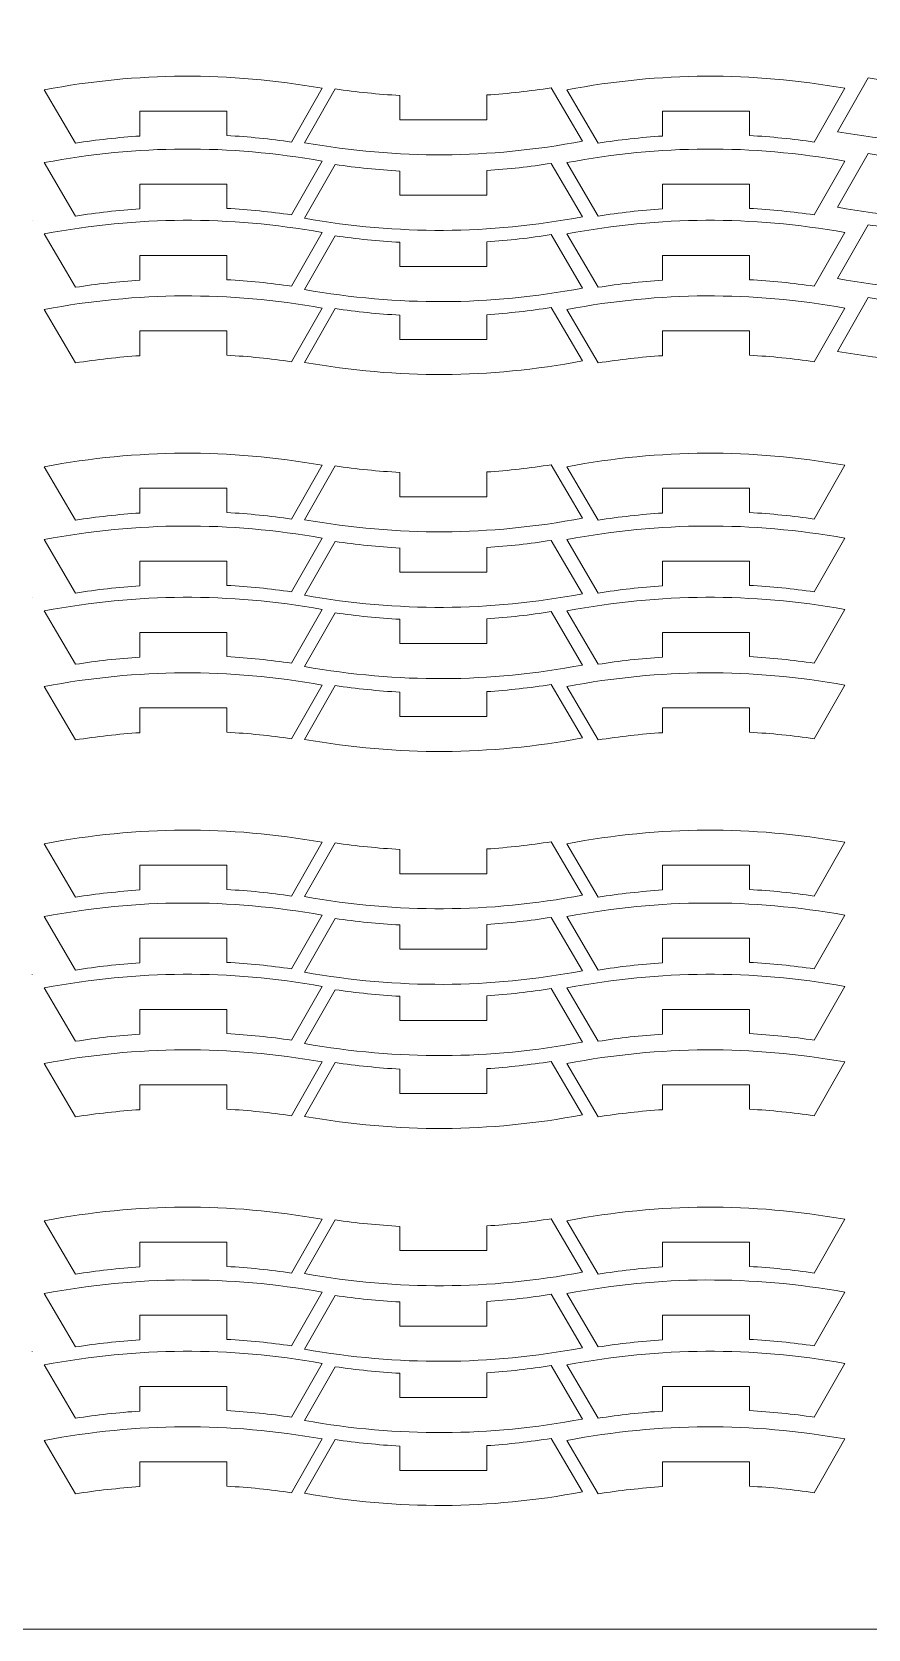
# Model space of a CAD drawing. Header units: centimetres. Extents: x -226 to -75, y 0 to 222.
# Drawn here: x -216.39 to -209.18, y 72.25 to 86.02 of the extents above; entities that cross this region are included whole.
import ezdxf

# ---------------------------------------------------------------- set-up
doc = ezdxf.new("R2010")
doc.units = ezdxf.units.CM
doc.header["$MEASUREMENT"] = 0
doc.layers.add('layer 1', color=7, linetype='Continuous')

msp = doc.modelspace()

# ---------------------------------------------------------------- linework, layer by layer
at = {"layer": 'layer 1', "color": 250, "lineweight": 20}
msp.add_lwpolyline([(-225.83724, 72.24642), (-175.83724, 72.24642), (-175.83724, 102.24642), (-225.83724, 102.24642), (-225.83724, 72.24642)], close=True, dxfattribs=at)
at = {"layer": 'layer 1', "color": 242, "lineweight": 9}
for points in [[(-216.2841, 85.52411), (-215.47317, 85.67605), (-214.69829, 85.6801), (-213.88585, 85.53663)], [(-211.77668, 85.52411), (-210.96575, 85.67605), (-210.19091, 85.6801), (-209.37843, 85.53663)], [(-209.4438, 85.16223), (-209.4438, 85.16223), (-209.17929, 85.62596), (-209.17929, 85.62596)], [(-209.17929, 85.62594), (-208.9938, 85.59874), (-208.80806, 85.57998), (-208.62088, 85.56964)], [(-216.01476, 85.06322), (-216.01476, 85.06322), (-216.28411, 85.52409), (-216.28411, 85.52409)], [(-213.88583, 85.53665), (-213.88583, 85.53665), (-214.15031, 85.07299), (-214.15031, 85.07299)], [(-214.04027, 85.06777), (-214.04027, 85.06777), (-213.77576, 85.5315), (-213.77576, 85.5315)], [(-213.77576, 85.53148), (-213.59027, 85.50428), (-213.40453, 85.48551), (-213.21735, 85.47518)], [(-213.21735, 85.26586), (-213.21735, 85.26586), (-213.21735, 85.4752), (-213.21735, 85.4752)], [(-212.46735, 85.47925), (-212.28087, 85.49153), (-212.09594, 85.5122), (-211.91133, 85.5412)], [(-212.46735, 85.47925), (-212.46735, 85.47925), (-212.46735, 85.26586), (-212.46735, 85.26586)], [(-211.91134, 85.54119), (-211.91134, 85.54119), (-211.642, 85.08033), (-211.642, 85.08033)], [(-211.50735, 85.06322), (-211.50735, 85.06322), (-211.77668, 85.52409), (-211.77668, 85.52409)], [(-209.37842, 85.53665), (-209.37842, 85.53665), (-209.64289, 85.07299), (-209.64289, 85.07299)], [(-215.45876, 85.12516), (-215.45876, 85.12516), (-215.45876, 85.33856), (-215.45876, 85.33856)], [(-215.45876, 85.33855), (-215.45876, 85.33855), (-214.70875, 85.33855), (-214.70875, 85.33855)], [(-214.70876, 85.33855), (-214.70876, 85.33855), (-214.70876, 85.12921), (-214.70876, 85.12921)], [(-210.95134, 85.12516), (-210.95134, 85.12516), (-210.95134, 85.33856), (-210.95134, 85.33856)], [(-210.95134, 85.33855), (-210.95134, 85.33855), (-210.20137, 85.33855), (-210.20137, 85.33855)], [(-210.20138, 85.33855), (-210.20138, 85.33855), (-210.20138, 85.12921), (-210.20138, 85.12921)], [(-212.46735, 85.26586), (-212.46735, 85.26586), (-213.21735, 85.26586), (-213.21735, 85.26586)], [(-207.04554, 85.17484), (-207.85647, 85.0229), (-208.63131, 85.01884), (-209.44379, 85.16225)], [(-216.2841, 84.89586), (-215.47317, 85.04773), (-214.69829, 85.05179), (-213.88585, 84.90838)], [(-215.45876, 85.12516), (-215.6452, 85.11289), (-215.83016, 85.09229), (-216.01477, 85.06322)], [(-214.15031, 85.07301), (-214.3358, 85.1002), (-214.52158, 85.1189), (-214.70876, 85.12924)], [(-211.64201, 85.08031), (-212.45294, 84.92837), (-213.22778, 84.92438), (-214.04026, 85.06778)], [(-211.77668, 84.89586), (-210.96575, 85.04773), (-210.19091, 85.05179), (-209.37843, 84.90838)], [(-210.95134, 85.12516), (-211.13782, 85.11289), (-211.32278, 85.09229), (-211.50736, 85.06322)], [(-209.6429, 85.07301), (-209.82839, 85.1002), (-210.01416, 85.1189), (-210.20138, 85.12924)], [(-216.01476, 84.4349), (-216.01476, 84.4349), (-216.28411, 84.89584), (-216.28411, 84.89584)], [(-213.88583, 84.9084), (-213.88583, 84.9084), (-214.15031, 84.44467), (-214.15031, 84.44467)], [(-214.04027, 84.41589), (-214.04027, 84.41589), (-213.77576, 84.87961), (-213.77576, 84.87961)], [(-213.77576, 84.8796), (-213.59027, 84.8524), (-213.40453, 84.83363), (-213.21735, 84.8233)], [(-212.46735, 84.82737), (-212.28087, 84.83965), (-212.09594, 84.86032), (-211.91133, 84.88939)], [(-211.91134, 84.88938), (-211.91134, 84.88938), (-211.642, 84.42844), (-211.642, 84.42844)], [(-211.50735, 84.4349), (-211.50735, 84.4349), (-211.77668, 84.89584), (-211.77668, 84.89584)], [(-209.37842, 84.9084), (-209.37842, 84.9084), (-209.64289, 84.44467), (-209.64289, 84.44467)], [(-209.4438, 84.51035), (-209.4438, 84.51035), (-209.17929, 84.97408), (-209.17929, 84.97408)], [(-209.17929, 84.97406), (-208.9938, 84.94686), (-208.80806, 84.92817), (-208.62088, 84.91783)], [(-213.21735, 84.61398), (-213.21735, 84.61398), (-213.21735, 84.82332), (-213.21735, 84.82332)], [(-212.46735, 84.82737), (-212.46735, 84.82737), (-212.46735, 84.61397), (-212.46735, 84.61397)], [(-215.45876, 84.49692), (-215.45876, 84.49692), (-215.45876, 84.71031), (-215.45876, 84.71031)], [(-215.45876, 84.71031), (-215.45876, 84.71031), (-214.70875, 84.71031), (-214.70875, 84.71031)], [(-214.70876, 84.71031), (-214.70876, 84.71031), (-214.70876, 84.5009), (-214.70876, 84.5009)], [(-212.46735, 84.61398), (-212.46735, 84.61398), (-213.21735, 84.61398), (-213.21735, 84.61398)], [(-210.95134, 84.49692), (-210.95134, 84.49692), (-210.95134, 84.71031), (-210.95134, 84.71031)], [(-210.95134, 84.71031), (-210.95134, 84.71031), (-210.20137, 84.71031), (-210.20137, 84.71031)], [(-210.20138, 84.71031), (-210.20138, 84.71031), (-210.20138, 84.5009), (-210.20138, 84.5009)], [(-215.45876, 84.49692), (-215.6452, 84.48457), (-215.83016, 84.46397), (-216.01477, 84.4349)], [(-214.15031, 84.44469), (-214.3358, 84.47189), (-214.52158, 84.49066), (-214.70876, 84.50092)], [(-210.95134, 84.49692), (-211.13782, 84.48457), (-211.32278, 84.46397), (-211.50736, 84.4349)], [(-209.6429, 84.44469), (-209.82839, 84.47189), (-210.01416, 84.49066), (-210.20138, 84.50092)], [(-207.04554, 84.52296), (-207.85647, 84.37102), (-208.63131, 84.36696), (-209.44379, 84.51037)], [(-216.2841, 84.28098), (-215.47317, 84.43285), (-214.69829, 84.43691), (-213.88585, 84.2935)], [(-211.64201, 84.42843), (-212.45294, 84.27656), (-213.22778, 84.2725), (-214.04026, 84.4159)], [(-211.77668, 84.28098), (-210.96575, 84.43285), (-210.19091, 84.43691), (-209.37843, 84.2935)], [(-209.4438, 83.89547), (-209.4438, 83.89547), (-209.17929, 84.3592), (-209.17929, 84.3592)], [(-209.17929, 84.35918), (-208.9938, 84.33198), (-208.80806, 84.31328), (-208.62088, 84.30295)], [(-216.01476, 83.82002), (-216.01476, 83.82002), (-216.28411, 84.28096), (-216.28411, 84.28096)], [(-213.88583, 84.29352), (-213.88583, 84.29352), (-214.15031, 83.82979), (-214.15031, 83.82979)], [(-214.04027, 83.80101), (-214.04027, 83.80101), (-213.77576, 84.26474), (-213.77576, 84.26474)], [(-213.77576, 84.26472), (-213.59027, 84.23752), (-213.40453, 84.21875), (-213.21735, 84.20841)], [(-213.21735, 83.9991), (-213.21735, 83.9991), (-213.21735, 84.20844), (-213.21735, 84.20844)], [(-212.46735, 84.21249), (-212.28087, 84.22477), (-212.09594, 84.24544), (-211.91133, 84.27444)], [(-212.46735, 84.21249), (-212.46735, 84.21249), (-212.46735, 83.99909), (-212.46735, 83.99909)], [(-211.91134, 84.27443), (-211.91134, 84.27443), (-211.642, 83.81356), (-211.642, 83.81356)], [(-211.50735, 83.82002), (-211.50735, 83.82002), (-211.77668, 84.28096), (-211.77668, 84.28096)], [(-209.37842, 84.29352), (-209.37842, 84.29352), (-209.64289, 83.82979), (-209.64289, 83.82979)], [(-215.45876, 83.88203), (-215.45876, 83.88203), (-215.45876, 84.09543), (-215.45876, 84.09543)], [(-215.45876, 84.09543), (-215.45876, 84.09543), (-214.70875, 84.09543), (-214.70875, 84.09543)], [(-214.70876, 84.09543), (-214.70876, 84.09543), (-214.70876, 83.88602), (-214.70876, 83.88602)], [(-210.95134, 83.88203), (-210.95134, 83.88203), (-210.95134, 84.09543), (-210.95134, 84.09543)], [(-210.95134, 84.09543), (-210.95134, 84.09543), (-210.20137, 84.09543), (-210.20137, 84.09543)], [(-210.20138, 84.09543), (-210.20138, 84.09543), (-210.20138, 83.88602), (-210.20138, 83.88602)], [(-212.46735, 83.9991), (-212.46735, 83.9991), (-213.21735, 83.9991), (-213.21735, 83.9991)], [(-207.04554, 83.90808), (-207.85647, 83.75614), (-208.63131, 83.75208), (-209.44379, 83.89549)], [(-216.2841, 83.6291), (-215.47317, 83.78097), (-214.69829, 83.78502), (-213.88585, 83.64162)], [(-215.45876, 83.88203), (-215.6452, 83.86976), (-215.83016, 83.84909), (-216.01477, 83.82002)], [(-214.15031, 83.82981), (-214.3358, 83.85701), (-214.52158, 83.87578), (-214.70876, 83.88604)], [(-211.64201, 83.81355), (-212.45294, 83.66168), (-213.22778, 83.65762), (-214.04026, 83.80102)], [(-211.77668, 83.6291), (-210.96575, 83.78097), (-210.19091, 83.78502), (-209.37843, 83.64162)], [(-210.95134, 83.88203), (-211.13782, 83.86976), (-211.32278, 83.84909), (-211.50736, 83.82002)], [(-209.6429, 83.82981), (-209.82839, 83.85701), (-210.01416, 83.87578), (-210.20138, 83.88604)], [(-216.01476, 83.16814), (-216.01476, 83.16814), (-216.28411, 83.62908), (-216.28411, 83.62908)], [(-213.88583, 83.64164), (-213.88583, 83.64164), (-214.15031, 83.17791), (-214.15031, 83.17791)], [(-214.04027, 83.17269), (-214.04027, 83.17269), (-213.77576, 83.63642), (-213.77576, 83.63642)], [(-213.77576, 83.6364), (-213.59027, 83.6092), (-213.40453, 83.5905), (-213.21735, 83.58017)], [(-212.46735, 83.58417), (-212.28087, 83.59652), (-212.09594, 83.61712), (-211.91133, 83.64619)], [(-211.91134, 83.64619), (-211.91134, 83.64619), (-211.642, 83.18532), (-211.642, 83.18532)], [(-211.50735, 83.16814), (-211.50735, 83.16814), (-211.77668, 83.62908), (-211.77668, 83.62908)], [(-209.37842, 83.64164), (-209.37842, 83.64164), (-209.64289, 83.17791), (-209.64289, 83.17791)], [(-209.4438, 83.26722), (-209.4438, 83.26722), (-209.17929, 83.73095), (-209.17929, 83.73095)], [(-209.17929, 83.73093), (-208.9938, 83.70373), (-208.80806, 83.68497), (-208.62088, 83.67463)], [(-213.21735, 83.37085), (-213.21735, 83.37085), (-213.21735, 83.58019), (-213.21735, 83.58019)], [(-212.46735, 83.58417), (-212.46735, 83.58417), (-212.46735, 83.37085), (-212.46735, 83.37085)], [(-215.45876, 83.23015), (-215.45876, 83.23015), (-215.45876, 83.44355), (-215.45876, 83.44355)], [(-215.45876, 83.44354), (-215.45876, 83.44354), (-214.70875, 83.44354), (-214.70875, 83.44354)], [(-214.70876, 83.44354), (-214.70876, 83.44354), (-214.70876, 83.2342), (-214.70876, 83.2342)], [(-212.46735, 83.37085), (-212.46735, 83.37085), (-213.21735, 83.37085), (-213.21735, 83.37085)], [(-210.95134, 83.23015), (-210.95134, 83.23015), (-210.95134, 83.44355), (-210.95134, 83.44355)], [(-210.95134, 83.44354), (-210.95134, 83.44354), (-210.20137, 83.44354), (-210.20137, 83.44354)], [(-210.20138, 83.44354), (-210.20138, 83.44354), (-210.20138, 83.2342), (-210.20138, 83.2342)], [(-215.45876, 83.23015), (-215.6452, 83.21788), (-215.83016, 83.19721), (-216.01477, 83.16814)], [(-214.15031, 83.17793), (-214.3358, 83.20513), (-214.52158, 83.2239), (-214.70876, 83.23423)], [(-210.95134, 83.23015), (-211.13782, 83.21788), (-211.32278, 83.19721), (-211.50736, 83.16814)], [(-209.6429, 83.17793), (-209.82839, 83.20513), (-210.01416, 83.2239), (-210.20138, 83.23423)], [(-207.04554, 83.27977), (-207.85647, 83.12782), (-208.63131, 83.12384), (-209.44379, 83.26724)], [(-211.64201, 83.1853), (-212.45294, 83.03336), (-213.22778, 83.0293), (-214.04026, 83.1727)], [(-216.2841, 82.27228), (-215.47317, 82.42415), (-214.69829, 82.42821), (-213.88585, 82.28481)], [(-211.77668, 82.27228), (-210.96575, 82.42415), (-210.19091, 82.42821), (-209.37843, 82.28481)], [(-216.01476, 81.81133), (-216.01476, 81.81133), (-216.28411, 82.27227), (-216.28411, 82.27227)], [(-213.88583, 82.28482), (-213.88583, 82.28482), (-214.15031, 81.82109), (-214.15031, 81.82109)], [(-214.04027, 81.81588), (-214.04027, 81.81588), (-213.77576, 82.2796), (-213.77576, 82.2796)], [(-213.77576, 82.27958), (-213.59027, 82.25239), (-213.40453, 82.23362), (-213.21735, 82.22328)], [(-212.46735, 82.22736), (-212.28087, 82.23963), (-212.09594, 82.2603), (-211.91133, 82.28937)], [(-211.91134, 82.28937), (-211.91134, 82.28937), (-211.642, 81.8285), (-211.642, 81.8285)], [(-211.50735, 81.81133), (-211.50735, 81.81133), (-211.77668, 82.27227), (-211.77668, 82.27227)], [(-209.37842, 82.28482), (-209.37842, 82.28482), (-209.64289, 81.82109), (-209.64289, 81.82109)], [(-213.21735, 82.01397), (-213.21735, 82.01397), (-213.21735, 82.22331), (-213.21735, 82.22331)], [(-212.46735, 82.22736), (-212.46735, 82.22736), (-212.46735, 82.01396), (-212.46735, 82.01396)], [(-215.45876, 81.87334), (-215.45876, 81.87334), (-215.45876, 82.08673), (-215.45876, 82.08673)], [(-215.45876, 82.08673), (-215.45876, 82.08673), (-214.70875, 82.08673), (-214.70875, 82.08673)], [(-214.70876, 82.08673), (-214.70876, 82.08673), (-214.70876, 81.87732), (-214.70876, 81.87732)], [(-212.46735, 82.01397), (-212.46735, 82.01397), (-213.21735, 82.01397), (-213.21735, 82.01397)], [(-210.95134, 81.87334), (-210.95134, 81.87334), (-210.95134, 82.08673), (-210.95134, 82.08673)], [(-210.95134, 82.08673), (-210.95134, 82.08673), (-210.20137, 82.08673), (-210.20137, 82.08673)], [(-210.20138, 82.08673), (-210.20138, 82.08673), (-210.20138, 81.87732), (-210.20138, 81.87732)], [(-215.45876, 81.87334), (-215.6452, 81.86099), (-215.83016, 81.84039), (-216.01477, 81.81132)], [(-214.15031, 81.82111), (-214.3358, 81.84831), (-214.52158, 81.86701), (-214.70876, 81.87734)], [(-210.95134, 81.87334), (-211.13782, 81.86099), (-211.32278, 81.84039), (-211.50736, 81.81132)], [(-209.6429, 81.82111), (-209.82839, 81.84831), (-210.01416, 81.86701), (-210.20138, 81.87734)], [(-216.2841, 81.64396), (-215.47317, 81.7959), (-214.69829, 81.79996), (-213.88585, 81.65649)], [(-211.64201, 81.82848), (-212.45294, 81.67654), (-213.22778, 81.67249), (-214.04026, 81.81589)], [(-211.77668, 81.64396), (-210.96575, 81.7959), (-210.19091, 81.79996), (-209.37843, 81.65649)], [(-216.01476, 81.18308), (-216.01476, 81.18308), (-216.28411, 81.64395), (-216.28411, 81.64395)], [(-213.88583, 81.6565), (-213.88583, 81.6565), (-214.15031, 81.19278), (-214.15031, 81.19278)], [(-214.04027, 81.164), (-214.04027, 81.164), (-213.77576, 81.62772), (-213.77576, 81.62772)], [(-213.77576, 81.6277), (-213.59027, 81.6005), (-213.40453, 81.58181), (-213.21735, 81.57147)], [(-213.21735, 81.36209), (-213.21735, 81.36209), (-213.21735, 81.5715), (-213.21735, 81.5715)], [(-212.46735, 81.57548), (-212.28087, 81.58782), (-212.09594, 81.60842), (-211.91133, 81.63749)], [(-212.46735, 81.57548), (-212.46735, 81.57548), (-212.46735, 81.36208), (-212.46735, 81.36208)], [(-211.91134, 81.63749), (-211.91134, 81.63749), (-211.642, 81.17662), (-211.642, 81.17662)], [(-211.50735, 81.18308), (-211.50735, 81.18308), (-211.77668, 81.64395), (-211.77668, 81.64395)], [(-209.37842, 81.6565), (-209.37842, 81.6565), (-209.64289, 81.19278), (-209.64289, 81.19278)], [(-215.45876, 81.24509), (-215.45876, 81.24509), (-215.45876, 81.45842), (-215.45876, 81.45842)], [(-215.45876, 81.45841), (-215.45876, 81.45841), (-214.70875, 81.45841), (-214.70875, 81.45841)], [(-214.70876, 81.45841), (-214.70876, 81.45841), (-214.70876, 81.24907), (-214.70876, 81.24907)], [(-210.95134, 81.24509), (-210.95134, 81.24509), (-210.95134, 81.45842), (-210.95134, 81.45842)], [(-210.95134, 81.45841), (-210.95134, 81.45841), (-210.20137, 81.45841), (-210.20137, 81.45841)], [(-210.20138, 81.45841), (-210.20138, 81.45841), (-210.20138, 81.24907), (-210.20138, 81.24907)], [(-212.46735, 81.36209), (-212.46735, 81.36209), (-213.21735, 81.36209), (-213.21735, 81.36209)], [(-216.2841, 81.02908), (-215.47317, 81.18102), (-214.69829, 81.18501), (-213.88585, 81.04161)], [(-215.45876, 81.24509), (-215.6452, 81.23274), (-215.83016, 81.21214), (-216.01477, 81.18307)], [(-214.15031, 81.1928), (-214.3358, 81.22007), (-214.52158, 81.23876), (-214.70876, 81.2491)], [(-211.64201, 81.1766), (-212.45294, 81.02466), (-213.22778, 81.02061), (-214.04026, 81.16401)], [(-211.77668, 81.02908), (-210.96575, 81.18102), (-210.19091, 81.18501), (-209.37843, 81.04161)], [(-210.95134, 81.24509), (-211.13782, 81.23274), (-211.32278, 81.21214), (-211.50736, 81.18307)], [(-209.6429, 81.1928), (-209.82839, 81.22007), (-210.01416, 81.23876), (-210.20138, 81.2491)], [(-216.01476, 80.5682), (-216.01476, 80.5682), (-216.28411, 81.02907), (-216.28411, 81.02907)], [(-213.88583, 81.04162), (-213.88583, 81.04162), (-214.15031, 80.5779), (-214.15031, 80.5779)], [(-214.04027, 80.54911), (-214.04027, 80.54911), (-213.77576, 81.01284), (-213.77576, 81.01284)], [(-213.77576, 81.01282), (-213.59027, 80.98562), (-213.40453, 80.96693), (-213.21735, 80.95659)], [(-212.46735, 80.96059), (-212.28087, 80.97294), (-212.09594, 80.99354), (-211.91133, 81.02261)], [(-211.91134, 81.02261), (-211.91134, 81.02261), (-211.642, 80.56174), (-211.642, 80.56174)], [(-211.50735, 80.5682), (-211.50735, 80.5682), (-211.77668, 81.02907), (-211.77668, 81.02907)], [(-209.37842, 81.04162), (-209.37842, 81.04162), (-209.64289, 80.5779), (-209.64289, 80.5779)], [(-213.21735, 80.74721), (-213.21735, 80.74721), (-213.21735, 80.95661), (-213.21735, 80.95661)], [(-212.46735, 80.96059), (-212.46735, 80.96059), (-212.46735, 80.7472), (-212.46735, 80.7472)], [(-215.45876, 80.63014), (-215.45876, 80.63014), (-215.45876, 80.84354), (-215.45876, 80.84354)], [(-215.45876, 80.84353), (-215.45876, 80.84353), (-214.70875, 80.84353), (-214.70875, 80.84353)], [(-214.70876, 80.84353), (-214.70876, 80.84353), (-214.70876, 80.63419), (-214.70876, 80.63419)], [(-212.46735, 80.74721), (-212.46735, 80.74721), (-213.21735, 80.74721), (-213.21735, 80.74721)], [(-210.95134, 80.63014), (-210.95134, 80.63014), (-210.95134, 80.84354), (-210.95134, 80.84354)], [(-210.95134, 80.84353), (-210.95134, 80.84353), (-210.20137, 80.84353), (-210.20137, 80.84353)], [(-210.20138, 80.84353), (-210.20138, 80.84353), (-210.20138, 80.63419), (-210.20138, 80.63419)], [(-215.45876, 80.63014), (-215.6452, 80.61786), (-215.83016, 80.59719), (-216.01477, 80.56819)], [(-214.15031, 80.57791), (-214.3358, 80.60511), (-214.52158, 80.62388), (-214.70876, 80.63422)], [(-210.95134, 80.63014), (-211.13782, 80.61786), (-211.32278, 80.59719), (-211.50736, 80.56819)], [(-209.6429, 80.57791), (-209.82839, 80.60511), (-210.01416, 80.62388), (-210.20138, 80.63422)], [(-216.2841, 80.3772), (-215.47317, 80.52914), (-214.69829, 80.5332), (-213.88585, 80.38973)], [(-211.64201, 80.56172), (-212.45294, 80.40978), (-213.22778, 80.40572), (-214.04026, 80.54913)], [(-211.77668, 80.3772), (-210.96575, 80.52914), (-210.19091, 80.5332), (-209.37843, 80.38973)], [(-216.01476, 79.91632), (-216.01476, 79.91632), (-216.28411, 80.37719), (-216.28411, 80.37719)], [(-213.88583, 80.38974), (-213.88583, 80.38974), (-214.15031, 79.92609), (-214.15031, 79.92609)], [(-214.04027, 79.92087), (-214.04027, 79.92087), (-213.77576, 80.38459), (-213.77576, 80.38459)], [(-213.77576, 80.38457), (-213.59027, 80.35738), (-213.40453, 80.33861), (-213.21735, 80.32827)], [(-213.21735, 80.11896), (-213.21735, 80.11896), (-213.21735, 80.3283), (-213.21735, 80.3283)], [(-212.46735, 80.33235), (-212.28087, 80.34462), (-212.09594, 80.3653), (-211.91133, 80.39429)], [(-212.46735, 80.33235), (-212.46735, 80.33235), (-212.46735, 80.11895), (-212.46735, 80.11895)], [(-211.91134, 80.39429), (-211.91134, 80.39429), (-211.642, 79.93342), (-211.642, 79.93342)], [(-211.50735, 79.91632), (-211.50735, 79.91632), (-211.77668, 80.37719), (-211.77668, 80.37719)], [(-209.37842, 80.38974), (-209.37842, 80.38974), (-209.64289, 79.92609), (-209.64289, 79.92609)], [(-215.45876, 79.97833), (-215.45876, 79.97833), (-215.45876, 80.19165), (-215.45876, 80.19165)], [(-215.45876, 80.19165), (-215.45876, 80.19165), (-214.70875, 80.19165), (-214.70875, 80.19165)], [(-214.70876, 80.19165), (-214.70876, 80.19165), (-214.70876, 79.98231), (-214.70876, 79.98231)], [(-210.95134, 79.97833), (-210.95134, 79.97833), (-210.95134, 80.19165), (-210.95134, 80.19165)], [(-210.95134, 80.19165), (-210.95134, 80.19165), (-210.20137, 80.19165), (-210.20137, 80.19165)], [(-210.20138, 80.19165), (-210.20138, 80.19165), (-210.20138, 79.98231), (-210.20138, 79.98231)], [(-212.46735, 80.11896), (-212.46735, 80.11896), (-213.21735, 80.11896), (-213.21735, 80.11896)], [(-215.45876, 79.97833), (-215.6452, 79.96598), (-215.83016, 79.94538), (-216.01477, 79.91631)], [(-214.15031, 79.9261), (-214.3358, 79.9533), (-214.52158, 79.972), (-214.70876, 79.98233)], [(-211.64201, 79.9334), (-212.45294, 79.78146), (-213.22778, 79.77748), (-214.04026, 79.92088)], [(-210.95134, 79.97833), (-211.13782, 79.96598), (-211.32278, 79.94538), (-211.50736, 79.91631)], [(-209.6429, 79.9261), (-209.82839, 79.9533), (-210.01416, 79.972), (-210.20138, 79.98233)], [(-216.2841, 79.02045), (-215.47317, 79.17232), (-214.69829, 79.17638), (-213.88585, 79.03298)], [(-211.77668, 79.02045), (-210.96575, 79.17232), (-210.19091, 79.17638), (-209.37843, 79.03298)], [(-216.01476, 78.5595), (-216.01476, 78.5595), (-216.28411, 79.02044), (-216.28411, 79.02044)], [(-213.88583, 79.033), (-213.88583, 79.033), (-214.15031, 78.56927), (-214.15031, 78.56927)], [(-214.04027, 78.56405), (-214.04027, 78.56405), (-213.77576, 79.02777), (-213.77576, 79.02777)], [(-213.77576, 79.02776), (-213.59027, 79.00056), (-213.40453, 78.98179), (-213.21735, 78.97146)], [(-213.21735, 78.76214), (-213.21735, 78.76214), (-213.21735, 78.97148), (-213.21735, 78.97148)], [(-212.46735, 78.97553), (-212.28087, 78.98781), (-212.09594, 79.00848), (-211.91133, 79.03755)], [(-212.46735, 78.97553), (-212.46735, 78.97553), (-212.46735, 78.76214), (-212.46735, 78.76214)], [(-211.91134, 79.03754), (-211.91134, 79.03754), (-211.642, 78.57667), (-211.642, 78.57667)], [(-211.50735, 78.5595), (-211.50735, 78.5595), (-211.77668, 79.02044), (-211.77668, 79.02044)], [(-209.37842, 79.033), (-209.37842, 79.033), (-209.64289, 78.56927), (-209.64289, 78.56927)], [(-215.45876, 78.62151), (-215.45876, 78.62151), (-215.45876, 78.83491), (-215.45876, 78.83491)], [(-215.45876, 78.8349), (-215.45876, 78.8349), (-214.70875, 78.8349), (-214.70875, 78.8349)], [(-214.70876, 78.8349), (-214.70876, 78.8349), (-214.70876, 78.62549), (-214.70876, 78.62549)], [(-210.95134, 78.62151), (-210.95134, 78.62151), (-210.95134, 78.83491), (-210.95134, 78.83491)], [(-210.95134, 78.8349), (-210.95134, 78.8349), (-210.20137, 78.8349), (-210.20137, 78.8349)], [(-210.20138, 78.8349), (-210.20138, 78.8349), (-210.20138, 78.62549), (-210.20138, 78.62549)], [(-212.46735, 78.76214), (-212.46735, 78.76214), (-213.21735, 78.76214), (-213.21735, 78.76214)], [(-216.2841, 78.39214), (-215.47317, 78.54408), (-214.69829, 78.54814), (-213.88585, 78.40466)], [(-215.45876, 78.62151), (-215.6452, 78.60916), (-215.83016, 78.58856), (-216.01477, 78.55949)], [(-214.15031, 78.56929), (-214.3358, 78.59649), (-214.52158, 78.61518), (-214.70876, 78.62552)], [(-211.64201, 78.57666), (-212.45294, 78.42472), (-213.22778, 78.42066), (-214.04026, 78.56407)], [(-211.77668, 78.39214), (-210.96575, 78.54408), (-210.19091, 78.54814), (-209.37843, 78.40466)], [(-210.95134, 78.62151), (-211.13782, 78.60916), (-211.32278, 78.58856), (-211.50736, 78.55949)], [(-209.6429, 78.56929), (-209.82839, 78.59649), (-210.01416, 78.61518), (-210.20138, 78.62552)], [(-216.01476, 77.93125), (-216.01476, 77.93125), (-216.28411, 78.39212), (-216.28411, 78.39212)], [(-213.88583, 78.40468), (-213.88583, 78.40468), (-214.15031, 77.94095), (-214.15031, 77.94095)], [(-211.50735, 77.93125), (-211.50735, 77.93125), (-211.77668, 78.39212), (-211.77668, 78.39212)], [(-209.37842, 78.40468), (-209.37842, 78.40468), (-209.64289, 77.94095), (-209.64289, 77.94095)], [(-214.04027, 77.91217), (-214.04027, 77.91217), (-213.77576, 78.37589), (-213.77576, 78.37589)], [(-213.77576, 78.37588), (-213.59027, 78.34868), (-213.40453, 78.32998), (-213.21735, 78.31965)], [(-213.21735, 78.11026), (-213.21735, 78.11026), (-213.21735, 78.31967), (-213.21735, 78.31967)], [(-212.46735, 78.32365), (-212.28087, 78.336), (-212.09594, 78.3566), (-211.91133, 78.38567)], [(-212.46735, 78.32365), (-212.46735, 78.32365), (-212.46735, 78.11026), (-212.46735, 78.11026)], [(-211.91134, 78.38566), (-211.91134, 78.38566), (-211.642, 77.92479), (-211.642, 77.92479)], [(-215.45876, 77.99327), (-215.45876, 77.99327), (-215.45876, 78.20659), (-215.45876, 78.20659)], [(-215.45876, 78.20658), (-215.45876, 78.20658), (-214.70875, 78.20658), (-214.70875, 78.20658)], [(-214.70876, 78.20658), (-214.70876, 78.20658), (-214.70876, 77.99725), (-214.70876, 77.99725)], [(-210.95134, 77.99327), (-210.95134, 77.99327), (-210.95134, 78.20659), (-210.95134, 78.20659)], [(-210.95134, 78.20658), (-210.95134, 78.20658), (-210.20137, 78.20658), (-210.20137, 78.20658)], [(-210.20138, 78.20658), (-210.20138, 78.20658), (-210.20138, 77.99725), (-210.20138, 77.99725)], [(-215.45876, 77.99327), (-215.6452, 77.98092), (-215.83016, 77.96032), (-216.01477, 77.93125)], [(-214.15031, 77.94097), (-214.3358, 77.96824), (-214.52158, 77.98693), (-214.70876, 77.99727)], [(-212.46735, 78.11026), (-212.46735, 78.11026), (-213.21735, 78.11026), (-213.21735, 78.11026)], [(-210.95134, 77.99327), (-211.13782, 77.98092), (-211.32278, 77.96032), (-211.50736, 77.93125)], [(-209.6429, 77.94097), (-209.82839, 77.96824), (-210.01416, 77.98693), (-210.20138, 77.99727)], [(-216.2841, 77.77726), (-215.47317, 77.9292), (-214.69829, 77.93319), (-213.88585, 77.78978)], [(-211.64201, 77.92478), (-212.45294, 77.77283), (-213.22778, 77.76878), (-214.04026, 77.91218)], [(-211.77668, 77.77726), (-210.96575, 77.9292), (-210.19091, 77.93319), (-209.37843, 77.78978)], [(-216.01476, 77.31637), (-216.01476, 77.31637), (-216.28411, 77.77724), (-216.28411, 77.77724)], [(-213.88583, 77.7898), (-213.88583, 77.7898), (-214.15031, 77.32607), (-214.15031, 77.32607)], [(-214.04027, 77.29729), (-214.04027, 77.29729), (-213.77576, 77.76101), (-213.77576, 77.76101)], [(-213.77576, 77.761), (-213.59027, 77.7338), (-213.40453, 77.7151), (-213.21735, 77.70477)], [(-213.21735, 77.49538), (-213.21735, 77.49538), (-213.21735, 77.70479), (-213.21735, 77.70479)], [(-212.46735, 77.70877), (-212.28087, 77.72112), (-212.09594, 77.74172), (-211.91133, 77.77079)], [(-212.46735, 77.70877), (-212.46735, 77.70877), (-212.46735, 77.49537), (-212.46735, 77.49537)], [(-211.91134, 77.77078), (-211.91134, 77.77078), (-211.642, 77.30991), (-211.642, 77.30991)], [(-211.50735, 77.31637), (-211.50735, 77.31637), (-211.77668, 77.77724), (-211.77668, 77.77724)], [(-209.37842, 77.7898), (-209.37842, 77.7898), (-209.64289, 77.32607), (-209.64289, 77.32607)], [(-215.45876, 77.37832), (-215.45876, 77.37832), (-215.45876, 77.59171), (-215.45876, 77.59171)], [(-215.45876, 77.5917), (-215.45876, 77.5917), (-214.70875, 77.5917), (-214.70875, 77.5917)], [(-214.70876, 77.5917), (-214.70876, 77.5917), (-214.70876, 77.38237), (-214.70876, 77.38237)], [(-210.95134, 77.37832), (-210.95134, 77.37832), (-210.95134, 77.59171), (-210.95134, 77.59171)], [(-210.95134, 77.5917), (-210.95134, 77.5917), (-210.20137, 77.5917), (-210.20137, 77.5917)], [(-210.20138, 77.5917), (-210.20138, 77.5917), (-210.20138, 77.38237), (-210.20138, 77.38237)], [(-212.46735, 77.49538), (-212.46735, 77.49538), (-213.21735, 77.49538), (-213.21735, 77.49538)], [(-215.45876, 77.37832), (-215.6452, 77.36604), (-215.83016, 77.34537), (-216.01477, 77.31637)], [(-214.15031, 77.32609), (-214.3358, 77.35329), (-214.52158, 77.37205), (-214.70876, 77.38239)], [(-211.64201, 77.3099), (-212.45294, 77.15796), (-213.22778, 77.1539), (-214.04026, 77.2973)], [(-210.95134, 77.37832), (-211.13782, 77.36604), (-211.32278, 77.34537), (-211.50736, 77.31637)], [(-209.6429, 77.32609), (-209.82839, 77.35329), (-210.01416, 77.37205), (-210.20138, 77.38239)], [(-216.2841, 77.12538), (-215.47317, 77.27732), (-214.69829, 77.28138), (-213.88585, 77.1379)], [(-211.77668, 77.12538), (-210.96575, 77.27732), (-210.19091, 77.28138), (-209.37843, 77.1379)], [(-216.01476, 76.66449), (-216.01476, 76.66449), (-216.28411, 77.12536), (-216.28411, 77.12536)], [(-213.88583, 77.13792), (-213.88583, 77.13792), (-214.15031, 76.67426), (-214.15031, 76.67426)], [(-214.04027, 76.66904), (-214.04027, 76.66904), (-213.77576, 77.13276), (-213.77576, 77.13276)], [(-213.77576, 77.13275), (-213.59027, 77.10555), (-213.40453, 77.08678), (-213.21735, 77.07645)], [(-213.21735, 76.86713), (-213.21735, 76.86713), (-213.21735, 77.07647), (-213.21735, 77.07647)], [(-212.46735, 77.08052), (-212.28087, 77.0928), (-212.09594, 77.11347), (-211.91133, 77.14247)], [(-212.46735, 77.08052), (-212.46735, 77.08052), (-212.46735, 76.86713), (-212.46735, 76.86713)], [(-211.91134, 77.14247), (-211.91134, 77.14247), (-211.642, 76.6816), (-211.642, 76.6816)], [(-211.50735, 76.66449), (-211.50735, 76.66449), (-211.77668, 77.12536), (-211.77668, 77.12536)], [(-209.37842, 77.13792), (-209.37842, 77.13792), (-209.64289, 76.67426), (-209.64289, 76.67426)], [(-215.45876, 76.72651), (-215.45876, 76.72651), (-215.45876, 76.93983), (-215.45876, 76.93983)], [(-215.45876, 76.93982), (-215.45876, 76.93982), (-214.70875, 76.93982), (-214.70875, 76.93982)], [(-214.70876, 76.93982), (-214.70876, 76.93982), (-214.70876, 76.73049), (-214.70876, 76.73049)], [(-210.95134, 76.72651), (-210.95134, 76.72651), (-210.95134, 76.93983), (-210.95134, 76.93983)], [(-210.95134, 76.93982), (-210.95134, 76.93982), (-210.20137, 76.93982), (-210.20137, 76.93982)], [(-210.20138, 76.93982), (-210.20138, 76.93982), (-210.20138, 76.73049), (-210.20138, 76.73049)], [(-212.46735, 76.86713), (-212.46735, 76.86713), (-213.21735, 76.86713), (-213.21735, 76.86713)], [(-215.45876, 76.72651), (-215.6452, 76.71416), (-215.83016, 76.69356), (-216.01477, 76.66449)], [(-214.15031, 76.67428), (-214.3358, 76.70148), (-214.52158, 76.72017), (-214.70876, 76.73051)], [(-211.64201, 76.68158), (-212.45294, 76.52964), (-213.22778, 76.52565), (-214.04026, 76.66906)], [(-210.95134, 76.72651), (-211.13782, 76.71416), (-211.32278, 76.69356), (-211.50736, 76.66449)], [(-209.6429, 76.67428), (-209.82839, 76.70148), (-210.01416, 76.72017), (-210.20138, 76.73051)], [(-216.2841, 75.76863), (-215.47317, 75.92057), (-214.69829, 75.92463), (-213.88585, 75.78115)], [(-211.77668, 75.76863), (-210.96575, 75.92057), (-210.19091, 75.92463), (-209.37843, 75.78115)], [(-213.88583, 75.78117), (-213.88583, 75.78117), (-214.15031, 75.31751), (-214.15031, 75.31751)], [(-214.04027, 75.31229), (-214.04027, 75.31229), (-213.77576, 75.77602), (-213.77576, 75.77602)], [(-213.77576, 75.776), (-213.59027, 75.7488), (-213.40453, 75.73004), (-213.21735, 75.7197)], [(-212.46735, 75.72377), (-212.28087, 75.73605), (-212.09594, 75.75672), (-211.91133, 75.78572)], [(-211.91134, 75.78572), (-211.91134, 75.78572), (-211.642, 75.32485), (-211.642, 75.32485)], [(-209.37842, 75.78117), (-209.37842, 75.78117), (-209.64289, 75.31751), (-209.64289, 75.31751)], [(-216.01476, 75.30775), (-216.01476, 75.30775), (-216.28411, 75.76862), (-216.28411, 75.76862)], [(-213.21735, 75.51039), (-213.21735, 75.51039), (-213.21735, 75.71972), (-213.21735, 75.71972)], [(-212.46735, 75.72377), (-212.46735, 75.72377), (-212.46735, 75.51038), (-212.46735, 75.51038)], [(-211.50735, 75.30775), (-211.50735, 75.30775), (-211.77668, 75.76862), (-211.77668, 75.76862)], [(-215.45876, 75.36969), (-215.45876, 75.36969), (-215.45876, 75.58308), (-215.45876, 75.58308)], [(-215.45876, 75.58308), (-215.45876, 75.58308), (-214.70875, 75.58308), (-214.70875, 75.58308)], [(-214.70876, 75.58308), (-214.70876, 75.58308), (-214.70876, 75.37374), (-214.70876, 75.37374)], [(-212.46735, 75.51039), (-212.46735, 75.51039), (-213.21735, 75.51039), (-213.21735, 75.51039)], [(-210.95134, 75.36969), (-210.95134, 75.36969), (-210.95134, 75.58308), (-210.95134, 75.58308)], [(-210.95134, 75.58308), (-210.95134, 75.58308), (-210.20137, 75.58308), (-210.20137, 75.58308)], [(-210.20138, 75.58308), (-210.20138, 75.58308), (-210.20138, 75.37374), (-210.20138, 75.37374)], [(-215.45876, 75.36969), (-215.6452, 75.35741), (-215.83016, 75.33681), (-216.01477, 75.30774)], [(-214.15031, 75.31753), (-214.3358, 75.34473), (-214.52158, 75.36343), (-214.70876, 75.37376)], [(-210.95134, 75.36969), (-211.13782, 75.35741), (-211.32278, 75.33681), (-211.50736, 75.30774)], [(-209.6429, 75.31753), (-209.82839, 75.34473), (-210.01416, 75.36343), (-210.20138, 75.37376)], [(-216.2841, 75.14038), (-215.47317, 75.29225), (-214.69829, 75.29631), (-213.88585, 75.15291)], [(-211.64201, 75.32483), (-212.45294, 75.17289), (-213.22778, 75.1689), (-214.04026, 75.31231)], [(-211.77668, 75.14038), (-210.96575, 75.29225), (-210.19091, 75.29631), (-209.37843, 75.15291)], [(-216.01476, 74.67943), (-216.01476, 74.67943), (-216.28411, 75.14037), (-216.28411, 75.14037)], [(-213.88583, 75.15292), (-213.88583, 75.15292), (-214.15031, 74.6892), (-214.15031, 74.6892)], [(-214.04027, 74.66041), (-214.04027, 74.66041), (-213.77576, 75.12414), (-213.77576, 75.12414)], [(-213.77576, 75.12412), (-213.59027, 75.09692), (-213.40453, 75.07816), (-213.21735, 75.06782)], [(-212.46735, 75.07189), (-212.28087, 75.08417), (-212.09594, 75.10484), (-211.91133, 75.13391)], [(-211.91134, 75.1339), (-211.91134, 75.1339), (-211.642, 74.67297), (-211.642, 74.67297)], [(-211.50735, 74.67943), (-211.50735, 74.67943), (-211.77668, 75.14037), (-211.77668, 75.14037)], [(-209.37842, 75.15292), (-209.37842, 75.15292), (-209.64289, 74.6892), (-209.64289, 74.6892)], [(-215.45876, 74.74144), (-215.45876, 74.74144), (-215.45876, 74.95483), (-215.45876, 74.95483)], [(-215.45876, 74.95483), (-215.45876, 74.95483), (-214.70875, 74.95483), (-214.70875, 74.95483)], [(-214.70876, 74.95483), (-214.70876, 74.95483), (-214.70876, 74.74542), (-214.70876, 74.74542)], [(-213.21735, 74.85851), (-213.21735, 74.85851), (-213.21735, 75.06784), (-213.21735, 75.06784)], [(-212.46735, 75.07189), (-212.46735, 75.07189), (-212.46735, 74.8585), (-212.46735, 74.8585)], [(-210.95134, 74.74144), (-210.95134, 74.74144), (-210.95134, 74.95483), (-210.95134, 74.95483)], [(-210.95134, 74.95483), (-210.95134, 74.95483), (-210.20137, 74.95483), (-210.20137, 74.95483)], [(-210.20138, 74.95483), (-210.20138, 74.95483), (-210.20138, 74.74542), (-210.20138, 74.74542)], [(-212.46735, 74.85851), (-212.46735, 74.85851), (-213.21735, 74.85851), (-213.21735, 74.85851)], [(-216.2841, 74.5255), (-215.47317, 74.67737), (-214.69829, 74.68143), (-213.88585, 74.53802)], [(-215.45876, 74.74144), (-215.6452, 74.72909), (-215.83016, 74.70849), (-216.01477, 74.67942)], [(-214.15031, 74.68921), (-214.3358, 74.71641), (-214.52158, 74.73518), (-214.70876, 74.74545)], [(-211.64201, 74.67295), (-212.45294, 74.52108), (-213.22778, 74.51702), (-214.04026, 74.66043)], [(-211.77668, 74.5255), (-210.96575, 74.67737), (-210.19091, 74.68143), (-209.37843, 74.53802)], [(-210.95134, 74.74144), (-211.13782, 74.72909), (-211.32278, 74.70849), (-211.50736, 74.67942)], [(-209.6429, 74.68921), (-209.82839, 74.71641), (-210.01416, 74.73518), (-210.20138, 74.74545)], [(-213.88583, 74.53804), (-213.88583, 74.53804), (-214.15031, 74.07432), (-214.15031, 74.07432)], [(-209.37842, 74.53804), (-209.37842, 74.53804), (-209.64289, 74.07432), (-209.64289, 74.07432)], [(-216.01476, 74.06455), (-216.01476, 74.06455), (-216.28411, 74.52549), (-216.28411, 74.52549)], [(-214.04027, 74.04553), (-214.04027, 74.04553), (-213.77576, 74.50926), (-213.77576, 74.50926)], [(-213.77576, 74.50924), (-213.59027, 74.48204), (-213.40453, 74.46327), (-213.21735, 74.45294)], [(-213.21735, 74.24362), (-213.21735, 74.24362), (-213.21735, 74.45296), (-213.21735, 74.45296)], [(-212.46735, 74.45701), (-212.28087, 74.46929), (-212.09594, 74.48996), (-211.91133, 74.51896)], [(-212.46735, 74.45701), (-212.46735, 74.45701), (-212.46735, 74.24362), (-212.46735, 74.24362)], [(-211.91134, 74.51896), (-211.91134, 74.51896), (-211.642, 74.05809), (-211.642, 74.05809)], [(-211.50735, 74.06455), (-211.50735, 74.06455), (-211.77668, 74.52549), (-211.77668, 74.52549)], [(-215.45876, 74.12656), (-215.45876, 74.12656), (-215.45876, 74.33995), (-215.45876, 74.33995)], [(-215.45876, 74.33995), (-215.45876, 74.33995), (-214.70875, 74.33995), (-214.70875, 74.33995)], [(-214.70876, 74.33995), (-214.70876, 74.33995), (-214.70876, 74.13054), (-214.70876, 74.13054)], [(-210.95134, 74.12656), (-210.95134, 74.12656), (-210.95134, 74.33995), (-210.95134, 74.33995)], [(-210.95134, 74.33995), (-210.95134, 74.33995), (-210.20137, 74.33995), (-210.20137, 74.33995)], [(-210.20138, 74.33995), (-210.20138, 74.33995), (-210.20138, 74.13054), (-210.20138, 74.13054)], [(-215.45876, 74.12656), (-215.6452, 74.11428), (-215.83016, 74.09361), (-216.01477, 74.06454)], [(-214.15031, 74.07433), (-214.3358, 74.10153), (-214.52158, 74.1203), (-214.70876, 74.13057)], [(-212.46735, 74.24362), (-212.46735, 74.24362), (-213.21735, 74.24362), (-213.21735, 74.24362)], [(-210.95134, 74.12656), (-211.13782, 74.11428), (-211.32278, 74.09361), (-211.50736, 74.06454)], [(-209.6429, 74.07433), (-209.82839, 74.10153), (-210.01416, 74.1203), (-210.20138, 74.13057)], [(-216.2841, 73.87362), (-215.47317, 74.02549), (-214.69829, 74.02955), (-213.88585, 73.88614)], [(-211.64201, 74.05807), (-212.45294, 73.9062), (-213.22778, 73.90214), (-214.04026, 74.04555)], [(-211.77668, 73.87362), (-210.96575, 74.02549), (-210.19091, 74.02955), (-209.37843, 73.88614)], [(-216.01476, 73.41267), (-216.01476, 73.41267), (-216.28411, 73.87361), (-216.28411, 73.87361)], [(-213.88583, 73.88616), (-213.88583, 73.88616), (-214.15031, 73.42243), (-214.15031, 73.42243)], [(-214.04027, 73.41721), (-214.04027, 73.41721), (-213.77576, 73.88094), (-213.77576, 73.88094)], [(-213.77576, 73.88092), (-213.59027, 73.85372), (-213.40453, 73.83503), (-213.21735, 73.82469)], [(-212.46735, 73.8287), (-212.28087, 73.84104), (-212.09594, 73.86165), (-211.91133, 73.89072)], [(-211.91134, 73.89071), (-211.91134, 73.89071), (-211.642, 73.42984), (-211.642, 73.42984)], [(-211.50735, 73.41267), (-211.50735, 73.41267), (-211.77668, 73.87361), (-211.77668, 73.87361)], [(-209.37842, 73.88616), (-209.37842, 73.88616), (-209.64289, 73.42243), (-209.64289, 73.42243)], [(-213.21735, 73.61538), (-213.21735, 73.61538), (-213.21735, 73.82471), (-213.21735, 73.82471)], [(-212.46735, 73.8287), (-212.46735, 73.8287), (-212.46735, 73.61537), (-212.46735, 73.61537)], [(-215.45876, 73.47468), (-215.45876, 73.47468), (-215.45876, 73.68807), (-215.45876, 73.68807)], [(-215.45876, 73.68807), (-215.45876, 73.68807), (-214.70875, 73.68807), (-214.70875, 73.68807)], [(-214.70876, 73.68807), (-214.70876, 73.68807), (-214.70876, 73.47873), (-214.70876, 73.47873)], [(-212.46735, 73.61538), (-212.46735, 73.61538), (-213.21735, 73.61538), (-213.21735, 73.61538)], [(-210.95134, 73.47468), (-210.95134, 73.47468), (-210.95134, 73.68807), (-210.95134, 73.68807)], [(-210.95134, 73.68807), (-210.95134, 73.68807), (-210.20137, 73.68807), (-210.20137, 73.68807)], [(-210.20138, 73.68807), (-210.20138, 73.68807), (-210.20138, 73.47873), (-210.20138, 73.47873)], [(-215.45876, 73.47468), (-215.6452, 73.4624), (-215.83016, 73.44173), (-216.01477, 73.41266)], [(-214.15031, 73.42245), (-214.3358, 73.44965), (-214.52158, 73.46842), (-214.70876, 73.47875)], [(-211.64201, 73.42982), (-212.45294, 73.27788), (-213.22778, 73.27382), (-214.04026, 73.41723)], [(-210.95134, 73.47468), (-211.13782, 73.4624), (-211.32278, 73.44173), (-211.50736, 73.41266)], [(-209.6429, 73.42245), (-209.82839, 73.44965), (-210.01416, 73.46842), (-210.20138, 73.47875)]]:
    msp.add_open_spline(points, degree=3, dxfattribs=at)
for points in [[(-216.3877, 84.39646), (-216.3877, 84.39667), (-216.38766, 84.39688), (-216.38766, 84.39716), (-216.38766, 84.39716), (-216.38766, 84.39734), (-216.3877, 84.39755), (-216.3877, 84.39783), (-216.3877, 84.39783), (-216.3877, 84.39783), (-216.3877, 84.39646), (-216.3877, 84.39646)], [(-216.3877, 81.14456), (-216.3877, 81.14485), (-216.38766, 81.14506), (-216.38766, 81.14527), (-216.38766, 81.14527), (-216.38766, 81.14552), (-216.3877, 81.14573), (-216.3877, 81.14594), (-216.3877, 81.14594), (-216.3877, 81.14594), (-216.3877, 81.14456), (-216.3877, 81.14456)], [(-216.3877, 77.89274), (-216.3877, 77.89302), (-216.38766, 77.89323), (-216.38766, 77.89344), (-216.38766, 77.89344), (-216.38766, 77.89369), (-216.3877, 77.8939), (-216.3877, 77.89411), (-216.3877, 77.89411), (-216.3877, 77.89411), (-216.3877, 77.89274), (-216.3877, 77.89274)], [(-216.3877, 74.64098), (-216.3877, 74.64119), (-216.38766, 74.64141), (-216.38766, 74.64169), (-216.38766, 74.64169), (-216.38766, 74.64186), (-216.3877, 74.64208), (-216.3877, 74.64236), (-216.3877, 74.64236), (-216.3877, 74.64236), (-216.3877, 74.64098), (-216.3877, 74.64098)]]:
    msp.add_open_spline(points, degree=3, knots=[0, 0, 0, 0, 0.25, 0.25, 0.25, 0.25, 0.5, 0.5, 0.5, 0.5, 1, 1, 1, 1], dxfattribs=at)

doc.saveas('drawing.dxf')
